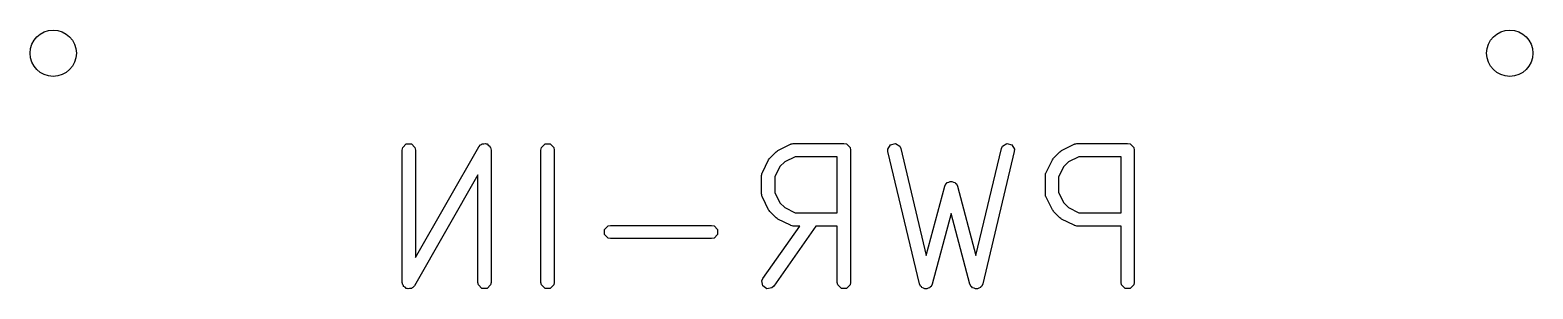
# Model space of a CAD drawing. Extents: x 4.93 to 6.58, y -5.82 to -4.17.
# Drawn here: x 4.9518 to 5.3986, y -5.8123 to -5.7352 of the extents above; entities that cross this region are included whole.
import ezdxf

# ---------------------------------------------------------------- set-up
doc = ezdxf.new("R2010")
doc.units = 0
doc.header["$MEASUREMENT"] = 0
doc.layers.add('BLACK', color=7, linetype='CONTINUOUS')

msp = doc.modelspace()

# ---------------------------------------------------------------- linework, layer by layer
at = {"layer": 'BLACK', "linetype": 'CONTINUOUS'}
for p, q in [((5.06243, -5.77096), (5.06258, -5.77021)), ((5.06243, -5.81033), (5.06243, -5.77096)), ((5.06258, -5.77021), (5.06364, -5.76914)), ((5.06364, -5.76914), (5.06515, -5.76914)), ((5.06515, -5.76914), (5.06622, -5.77021)), ((5.06622, -5.77021), (5.06637, -5.77096)), ((5.06637, -5.80292), (5.08519, -5.76998)), ((5.06637, -5.77096), (5.06637, -5.80292)), ((5.08519, -5.76998), (5.08569, -5.7694)), ((5.08569, -5.7694), (5.08595, -5.76933)), ((5.08595, -5.76933), (5.08614, -5.76914)), ((5.08614, -5.76914), (5.08665, -5.76914)), ((5.08665, -5.76914), (5.08714, -5.76901)), ((5.08714, -5.76901), (5.08738, -5.76914)), ((5.08738, -5.76914), (5.08765, -5.76914)), ((5.08765, -5.76914), (5.08801, -5.7695)), ((5.08801, -5.7695), (5.08845, -5.76976)), ((5.08845, -5.76976), (5.08852, -5.77002)), ((5.08852, -5.77002), (5.08871, -5.77021)), ((5.08871, -5.77021), (5.08886, -5.77096)), ((5.08886, -5.77096), (5.08886, -5.81033)), ((5.10367, -5.77096), (5.10382, -5.77021)), ((5.10367, -5.81033), (5.10367, -5.77096)), ((5.10382, -5.77021), (5.10489, -5.76914)), ((5.10489, -5.76914), (5.1064, -5.76914)), ((5.1064, -5.76914), (5.10746, -5.77021)), ((5.10746, -5.77021), (5.10761, -5.77096)), ((5.10761, -5.77096), (5.10761, -5.81033)), ((5.17174, -5.77332), (5.17362, -5.77144)), ((5.17362, -5.77144), (5.17388, -5.77127)), ((5.17388, -5.77127), (5.17413, -5.77108)), ((5.17413, -5.77108), (5.17788, -5.7692)), ((5.17922, -5.77293), (5.17618, -5.77445)), ((5.17788, -5.7692), (5.17797, -5.76917)), ((5.17797, -5.76917), (5.17801, -5.76914)), ((5.17801, -5.76914), (5.17832, -5.76908)), ((5.17832, -5.76908), (5.17862, -5.769)), ((5.17862, -5.769), (5.17866, -5.76901)), ((5.17866, -5.76901), (5.17876, -5.76899)), ((5.17876, -5.76899), (5.19376, -5.76899)), ((5.19179, -5.77293), (5.17922, -5.77293)), ((5.19179, -5.78962), (5.19179, -5.77293)), ((5.19376, -5.76899), (5.19451, -5.76914)), ((5.19451, -5.76914), (5.19558, -5.77021)), ((5.19558, -5.77021), (5.19573, -5.77096)), ((5.19573, -5.77096), (5.19573, -5.81033)), ((5.20681, -5.77065), (5.2076, -5.76937)), ((5.20684, -5.77142), (5.20681, -5.77065)), ((5.21621, -5.81079), (5.20684, -5.77142)), ((5.2076, -5.76937), (5.20907, -5.76902)), ((5.20907, -5.76902), (5.21035, -5.76981)), ((5.21035, -5.76981), (5.21067, -5.77051)), ((5.21067, -5.77051), (5.21824, -5.80229)), ((5.23302, -5.80229), (5.24059, -5.77051)), ((5.24442, -5.77142), (5.23504, -5.81079)), ((5.24059, -5.77051), (5.24091, -5.76981)), ((5.24091, -5.76981), (5.24219, -5.76902)), ((5.24219, -5.76902), (5.24365, -5.76937)), ((5.24365, -5.76937), (5.24444, -5.77065)), ((5.24444, -5.77065), (5.24442, -5.77142)), ((5.25611, -5.77332), (5.25798, -5.77144)), ((5.25798, -5.77144), (5.25824, -5.77127)), ((5.25824, -5.77127), (5.25849, -5.77108)), ((5.25849, -5.77108), (5.26224, -5.7692)), ((5.26359, -5.77293), (5.26054, -5.77445)), ((5.26224, -5.7692), (5.26234, -5.76917)), ((5.26234, -5.76917), (5.26237, -5.76914)), ((5.26237, -5.76914), (5.26268, -5.76908)), ((5.26268, -5.76908), (5.26298, -5.769)), ((5.26298, -5.769), (5.26303, -5.76901)), ((5.26303, -5.76901), (5.26312, -5.76899)), ((5.26312, -5.76899), (5.27812, -5.76899)), ((5.27615, -5.77293), (5.26359, -5.77293)), ((5.27615, -5.78962), (5.27615, -5.77293)), ((5.27812, -5.76899), (5.27887, -5.76914)), ((5.27887, -5.76914), (5.27994, -5.77021)), ((5.27994, -5.77021), (5.28009, -5.77096)), ((5.28009, -5.77096), (5.28009, -5.81033)), ((5.16938, -5.77802), (5.16944, -5.77771)), ((5.16944, -5.77771), (5.16947, -5.77768)), ((5.16947, -5.77768), (5.1695, -5.77758)), ((5.1695, -5.77758), (5.17137, -5.77383)), ((5.17137, -5.77383), (5.17157, -5.77358)), ((5.17157, -5.77358), (5.17174, -5.77332)), ((5.17475, -5.77588), (5.17323, -5.77893)), ((5.17618, -5.77445), (5.17475, -5.77588)), ((5.25374, -5.77802), (5.25381, -5.77771)), ((5.25381, -5.77771), (5.25384, -5.77768)), ((5.25384, -5.77768), (5.25386, -5.77758)), ((5.25386, -5.77758), (5.25574, -5.77383)), ((5.25574, -5.77383), (5.25593, -5.77358)), ((5.25593, -5.77358), (5.25611, -5.77332)), ((5.25912, -5.77588), (5.25759, -5.77893)), ((5.26054, -5.77445), (5.25912, -5.77588)), ((5.08493, -5.77837), (5.06611, -5.81131)), ((5.08493, -5.81033), (5.08493, -5.77837)), ((5.16929, -5.77846), (5.16931, -5.77836)), ((5.16929, -5.78408), (5.16929, -5.77846)), ((5.1693, -5.77832), (5.16938, -5.77802)), ((5.16931, -5.77836), (5.1693, -5.77832)), ((5.17323, -5.77893), (5.17323, -5.78362)), ((5.21824, -5.80229), (5.22373, -5.7817)), ((5.22373, -5.7817), (5.22406, -5.78101)), ((5.22406, -5.78101), (5.2243, -5.78088)), ((5.2243, -5.78088), (5.22443, -5.78065)), ((5.22443, -5.78065), (5.22493, -5.78051)), ((5.22493, -5.78051), (5.22537, -5.78026)), ((5.22537, -5.78026), (5.22563, -5.78033)), ((5.22563, -5.78033), (5.22589, -5.78026)), ((5.22589, -5.78026), (5.22633, -5.78051)), ((5.22633, -5.78051), (5.22682, -5.78065)), ((5.22682, -5.78065), (5.22696, -5.78088)), ((5.22696, -5.78088), (5.22719, -5.78101)), ((5.22719, -5.78101), (5.22753, -5.7817)), ((5.22753, -5.7817), (5.23302, -5.80229)), ((5.25366, -5.77832), (5.25374, -5.77802)), ((5.25367, -5.77836), (5.25366, -5.77832)), ((5.25366, -5.77846), (5.25367, -5.77836)), ((5.25366, -5.78408), (5.25366, -5.77846)), ((5.25759, -5.77893), (5.25759, -5.78362)), ((5.16931, -5.78418), (5.16929, -5.78408)), ((5.1693, -5.78422), (5.16931, -5.78418)), ((5.16938, -5.78453), (5.1693, -5.78422)), ((5.16944, -5.78484), (5.16938, -5.78453)), ((5.16947, -5.78487), (5.16944, -5.78484)), ((5.1695, -5.78497), (5.16947, -5.78487)), ((5.17137, -5.78871), (5.1695, -5.78497)), ((5.17323, -5.78362), (5.17475, -5.78667)), ((5.17475, -5.78667), (5.17618, -5.78809)), ((5.25367, -5.78418), (5.25366, -5.78408)), ((5.25366, -5.78422), (5.25367, -5.78418)), ((5.25374, -5.78453), (5.25366, -5.78422)), ((5.25381, -5.78484), (5.25374, -5.78453)), ((5.25384, -5.78487), (5.25381, -5.78484)), ((5.25386, -5.78497), (5.25384, -5.78487)), ((5.25574, -5.78871), (5.25386, -5.78497)), ((5.25759, -5.78362), (5.25912, -5.78667)), ((5.25912, -5.78667), (5.26054, -5.78809)), ((5.17157, -5.78896), (5.17137, -5.78871)), ((5.17174, -5.78923), (5.17157, -5.78896)), ((5.17362, -5.7911), (5.17174, -5.78923)), ((5.17388, -5.79128), (5.17362, -5.7911)), ((5.17618, -5.78809), (5.17922, -5.78962)), ((5.17922, -5.78962), (5.19179, -5.78962)), ((5.22563, -5.78985), (5.22003, -5.81084)), ((5.23123, -5.81084), (5.22563, -5.78985)), ((5.25593, -5.78896), (5.25574, -5.78871)), ((5.25611, -5.78923), (5.25593, -5.78896)), ((5.25798, -5.7911), (5.25611, -5.78923)), ((5.25824, -5.79128), (5.25798, -5.7911)), ((5.26054, -5.78809), (5.26359, -5.78962)), ((5.26359, -5.78962), (5.27615, -5.78962)), ((5.12257, -5.79458), (5.12364, -5.79351)), ((5.12257, -5.79609), (5.12257, -5.79458)), ((5.12364, -5.79351), (5.12439, -5.79336)), ((5.12439, -5.79336), (5.15439, -5.79336)), ((5.15439, -5.79336), (5.15514, -5.79351)), ((5.15514, -5.79351), (5.15621, -5.79458)), ((5.15621, -5.79458), (5.15621, -5.79609)), ((5.16965, -5.8092), (5.1806, -5.79355)), ((5.18541, -5.79355), (5.17287, -5.81146)), ((5.17413, -5.79147), (5.17388, -5.79128)), ((5.17788, -5.79334), (5.17413, -5.79147)), ((5.17797, -5.79337), (5.17788, -5.79334)), ((5.17801, -5.7934), (5.17797, -5.79337)), ((5.17832, -5.79346), (5.17801, -5.7934)), ((5.17862, -5.79355), (5.17832, -5.79346)), ((5.17866, -5.79353), (5.17862, -5.79355)), ((5.17876, -5.79355), (5.17866, -5.79353)), ((5.1806, -5.79355), (5.17876, -5.79355)), ((5.19179, -5.79355), (5.18541, -5.79355)), ((5.19179, -5.81033), (5.19179, -5.79355)), ((5.25849, -5.79147), (5.25824, -5.79128)), ((5.26224, -5.79334), (5.25849, -5.79147)), ((5.26234, -5.79337), (5.26224, -5.79334)), ((5.26237, -5.7934), (5.26234, -5.79337)), ((5.26268, -5.79346), (5.26237, -5.7934)), ((5.26298, -5.79355), (5.26268, -5.79346)), ((5.26303, -5.79353), (5.26298, -5.79355)), ((5.26312, -5.79355), (5.26303, -5.79353)), ((5.27615, -5.79355), (5.26312, -5.79355)), ((5.27615, -5.81033), (5.27615, -5.79355)), ((5.12364, -5.79715), (5.12257, -5.79609)), ((5.12439, -5.7973), (5.12364, -5.79715)), ((5.15439, -5.7973), (5.12439, -5.7973)), ((5.15514, -5.79715), (5.15439, -5.7973)), ((5.15621, -5.79609), (5.15514, -5.79715)), ((5.06258, -5.81108), (5.06243, -5.81033)), ((5.06277, -5.81128), (5.06258, -5.81108)), ((5.06284, -5.81154), (5.06277, -5.81128)), ((5.06328, -5.81179), (5.06284, -5.81154)), ((5.06364, -5.81215), (5.06328, -5.81179)), ((5.06392, -5.81215), (5.06364, -5.81215)), ((5.06415, -5.81228), (5.06392, -5.81215)), ((5.06464, -5.81215), (5.06415, -5.81228)), ((5.06515, -5.81215), (5.06464, -5.81215)), ((5.06534, -5.81196), (5.06515, -5.81215)), ((5.0656, -5.81189), (5.06534, -5.81196)), ((5.06611, -5.81131), (5.0656, -5.81189)), ((5.08508, -5.81108), (5.08493, -5.81033)), ((5.08614, -5.81215), (5.08508, -5.81108)), ((5.08765, -5.81215), (5.08614, -5.81215)), ((5.08871, -5.81108), (5.08765, -5.81215)), ((5.08886, -5.81033), (5.08871, -5.81108)), ((5.10382, -5.81108), (5.10367, -5.81033)), ((5.10489, -5.81215), (5.10382, -5.81108)), ((5.1064, -5.81215), (5.10489, -5.81215)), ((5.10746, -5.81108), (5.1064, -5.81215)), ((5.10761, -5.81033), (5.10746, -5.81108)), ((5.16934, -5.80991), (5.16965, -5.8092)), ((5.1696, -5.81139), (5.16934, -5.80991)), ((5.17083, -5.81225), (5.1696, -5.81139)), ((5.17232, -5.81199), (5.17083, -5.81225)), ((5.17287, -5.81146), (5.17232, -5.81199)), ((5.19194, -5.81108), (5.19179, -5.81033)), ((5.193, -5.81215), (5.19194, -5.81108)), ((5.19451, -5.81215), (5.193, -5.81215)), ((5.19558, -5.81108), (5.19451, -5.81215)), ((5.19573, -5.81033), (5.19558, -5.81108)), ((5.21653, -5.81149), (5.21621, -5.81079)), ((5.21678, -5.81164), (5.21653, -5.81149)), ((5.21693, -5.81189), (5.21678, -5.81164)), ((5.2174, -5.81202), (5.21693, -5.81189)), ((5.21782, -5.81228), (5.2174, -5.81202)), ((5.2181, -5.81221), (5.21782, -5.81228)), ((5.21839, -5.81228), (5.2181, -5.81221)), ((5.21881, -5.81204), (5.21839, -5.81228)), ((5.21928, -5.81193), (5.21881, -5.81204)), ((5.21944, -5.81168), (5.21928, -5.81193)), ((5.21969, -5.81153), (5.21944, -5.81168)), ((5.22003, -5.81084), (5.21969, -5.81153)), ((5.23156, -5.81153), (5.23123, -5.81084)), ((5.23182, -5.81168), (5.23156, -5.81153)), ((5.23197, -5.81193), (5.23182, -5.81168)), ((5.23245, -5.81204), (5.23197, -5.81193)), ((5.23287, -5.81228), (5.23245, -5.81204)), ((5.23315, -5.81221), (5.23287, -5.81228)), ((5.23344, -5.81228), (5.23315, -5.81221)), ((5.23385, -5.81202), (5.23344, -5.81228)), ((5.23432, -5.81189), (5.23385, -5.81202)), ((5.23447, -5.81164), (5.23432, -5.81189)), ((5.23472, -5.81149), (5.23447, -5.81164)), ((5.23504, -5.81079), (5.23472, -5.81149)), ((5.2763, -5.81108), (5.27615, -5.81033)), ((5.27737, -5.81215), (5.2763, -5.81108)), ((5.27887, -5.81215), (5.27737, -5.81215)), ((5.27994, -5.81108), (5.27887, -5.81215)), ((5.28009, -5.81033), (5.27994, -5.81108))]:
    msp.add_line(p, q, dxfattribs=at)
at = {"layer": 'BLACK'}
for centre in [(4.95866, -5.74213), (5.39173, -5.74213)]:
    msp.add_circle(centre, 0.00689, dxfattribs=at)

doc.saveas('drawing.dxf')
